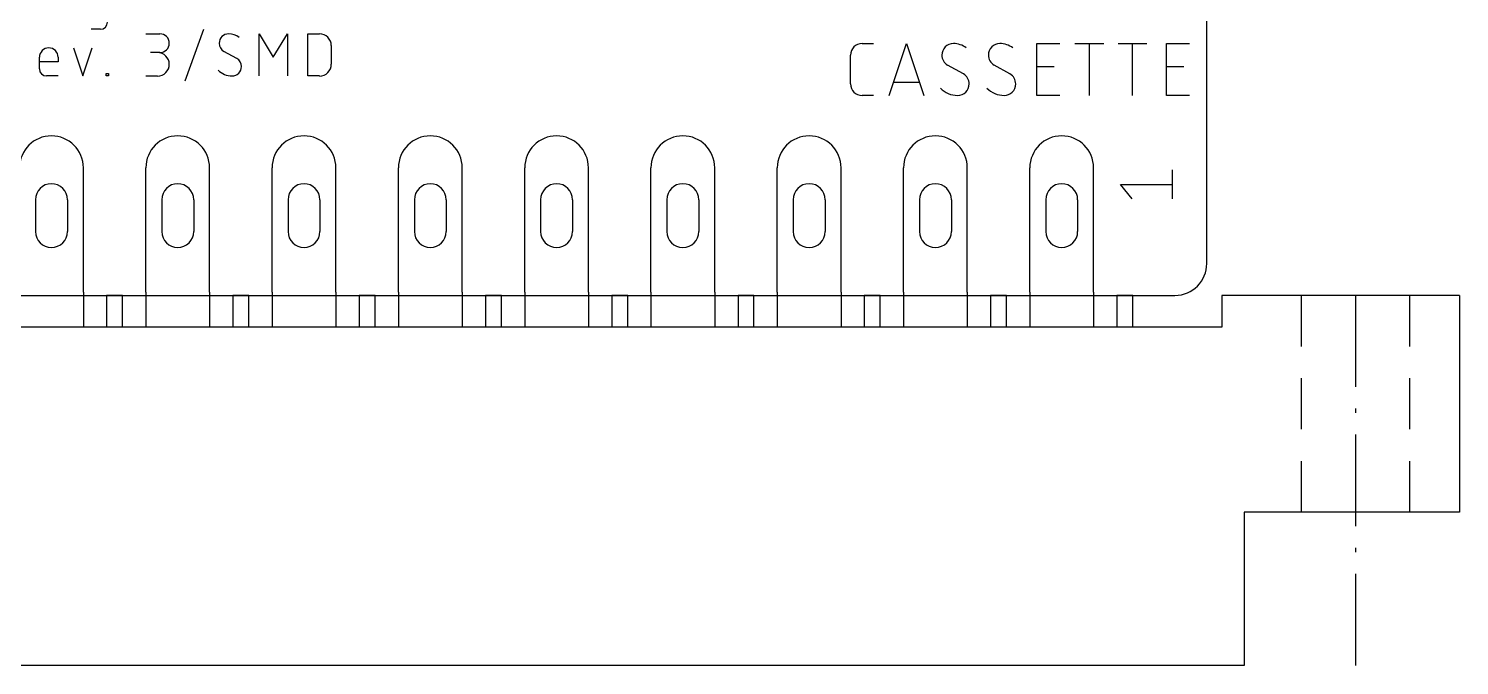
# Model space of a CAD drawing. Extents: x -7.6 to 60.9, y -11.6 to 79.9.
# Drawn here: x 16.05 to 60.92, y -11.6 to 8.36 of the extents above; entities that cross this region are included whole.
import ezdxf

# ---------------------------------------------------------------- set-up
doc = ezdxf.new("R2010")
doc.units = 0
for name, color, linetype in [('20', 30, 'CONTINUOUS'), ('21', 253, 'CONTINUOUS'), ('51', 253, 'CONTINUOUS')]:
    doc.layers.add(name, color=color, linetype=linetype)

msp = doc.modelspace()

# ---------------------------------------------------------------- linework, layer by layer
at = {"layer": '20'}
for p, q in [((53, 1), (53, 54)), ((1, 0), (52, 0))]:
    msp.add_line(p, q, dxfattribs=at)
msp.add_arc((52, 1), 1, 270, 0, dxfattribs=at)
at = {"layer": '21'}
for p, q in [((18.309, 8.3418), (18.0155, 8.3418)), ((19.7328, 8.1979), (20.1731, 8.1979)), ((20.9583, 6.7303), (21.5454, 8.3446)), ((23.2866, 6.8771), (23.2866, 8.1979)), ((23.2866, 8.1979), (23.7268, 7.4641)), ((23.7268, 7.4641), (24.1671, 8.1979)), ((24.1671, 8.1979), (24.1671, 6.8771)), ((24.8108, 6.8771), (24.8108, 8.1979)), ((24.8108, 8.1979), (25.1777, 8.1979)), ((17.4592, 7.7576), (17.7527, 6.8771)), ((17.7527, 6.8771), (18.0463, 7.7576)), ((22.5815, 7.4274), (22.1779, 7.6475)), ((25.5446, 7.831), (25.5446, 7.2439)), ((42.1887, 7.8931), (42.5499, 7.8931)), ((43.0437, 6.2675), (43.5856, 7.8931)), ((43.5856, 7.8931), (44.1274, 6.2675)), ((47.67, 6.2675), (47.67, 7.8931)), ((47.67, 7.8931), (48.3925, 7.8931)), ((48.8655, 7.8931), (49.7686, 7.8931)), ((49.317, 6.2675), (49.317, 7.8931)), ((50.2202, 7.8931), (51.1233, 7.8931)), ((50.6717, 6.2675), (50.6717, 7.8931)), ((51.7342, 6.2675), (51.7342, 7.8931)), ((51.7342, 7.8931), (52.4567, 7.8931)), ((16.3924, 7.0972), (16.3924, 7.4641)), ((16.9795, 7.3173), (16.3924, 7.3173)), ((16.9795, 7.4641), (16.9795, 7.3173)), ((20.1731, 7.6108), (19.8796, 7.6108)), ((41.8274, 6.6287), (41.8274, 7.5318)), ((45.3675, 6.9448), (44.8708, 7.2157)), ((46.8264, 6.9448), (46.3297, 7.2157)), ((16.9795, 6.8771), (16.6126, 6.8771)), ((18.4842, 6.8771), (18.4842, 6.9504)), ((18.4842, 6.9504), (18.5575, 6.9504)), ((18.5575, 6.8771), (18.4842, 6.8771)), ((18.5575, 6.9504), (18.5575, 6.8771)), ((19.7328, 6.8771), (20.0997, 6.8771)), ((25.1777, 6.8771), (24.8108, 6.8771)), ((47.67, 7.1706), (48.2119, 7.1706)), ((51.7342, 7.1706), (52.276, 7.1706)), ((43.992, 6.6739), (43.1792, 6.6739)), ((42.5499, 6.2675), (42.1887, 6.2675)), ((48.3925, 6.2675), (47.67, 6.2675)), ((52.4567, 6.2675), (51.7342, 6.2675)), ((51.9238, 3.0287), (51.9238, 3.9318)), ((50.6594, 3.0287), (50.2982, 3.4803)), ((50.2982, 3.4803), (51.9238, 3.4803)), ((17.77, 0.1), (17.77, -1)), ((19, 0), (18.5, 0)), ((18.5, 0), (18.5, -1)), ((19, -1), (19, 0)), ((19.73, 0.1), (19.73, -1)), ((21.73, 0.1), (21.73, -1)), ((22.96, 0), (22.46, 0)), ((22.46, 0), (22.46, -1)), ((22.96, -1), (22.96, 0)), ((23.69, 0.1), (23.69, -1)), ((25.69, 0.1), (25.69, -1)), ((26.92, 0), (26.42, 0)), ((26.42, 0), (26.42, -1)), ((26.92, -1), (26.92, 0)), ((27.65, 0.1), (27.65, -1)), ((29.65, 0.1), (29.65, -1)), ((30.88, 0), (30.38, 0)), ((30.38, 0), (30.38, -1)), ((30.88, -1), (30.88, 0)), ((31.61, 0.1), (31.61, -1)), ((33.61, 0.1), (33.61, -1)), ((34.84, 0), (34.34, 0)), ((34.34, 0), (34.34, -1)), ((34.84, -1), (34.84, 0)), ((35.57, 0.1), (35.57, -1)), ((37.57, 0.1), (37.57, -1)), ((38.8, 0), (38.3, 0)), ((38.3, 0), (38.3, -1)), ((38.8, -1), (38.8, 0)), ((39.53, 0.1), (39.53, -1)), ((41.53, 0.1), (41.53, -1)), ((42.76, 0), (42.26, 0)), ((42.26, 0), (42.26, -1)), ((42.76, -1), (42.76, 0)), ((43.49, 0.1), (43.49, -1)), ((45.49, 0.1), (45.49, -1)), ((46.72, 0), (46.22, 0)), ((46.22, 0), (46.22, -1)), ((46.72, -1), (46.72, 0)), ((47.45, 0.1), (47.45, -1)), ((49.45, 0.1), (49.45, -1)), ((50.68, 0), (50.18, 0)), ((50.18, 0), (50.18, -1)), ((50.68, -1), (50.68, 0)), ((55.97, 0), (53.47, 0)), ((53.47, 0), (53.47, -1)), ((57.67, 0), (55.97, 0)), ((55.97, -1.6), (55.97, 0)), ((59.37, 0), (57.67, 0)), ((57.67, -2.8667), (57.67, 0)), ((60.92, 0), (59.37, 0)), ((59.37, -1.6), (59.37, 0)), ((60.92, 0), (60.92, -6.8)), ((53.47, -1), (-0.13, -1)), ((55.97, -4.2), (55.97, -2.6)), ((59.37, -4.2), (59.37, -2.6)), ((57.67, -3.6853), (57.67, -3.548)), ((57.67, -7.2333), (57.67, -4.3667)), ((55.97, -6.8), (55.97, -5.2)), ((59.37, -6.8), (59.37, -5.2)), ((55.97, -6.8), (54.17, -6.8)), ((54.17, -6.8), (54.17, -11.6)), ((59.37, -6.8), (55.97, -6.8)), ((60.92, -6.8), (59.37, -6.8)), ((57.67, -8.052), (57.67, -7.9147)), ((57.67, -11.6), (57.67, -8.7333)), ((54.17, -11.6), (-0.83, -11.6))]:
    msp.add_line(p, q, dxfattribs=at)
for centre, radius, start, end in [((18.309, 8.5619), 0.2201, 270.0008, 0), ((20.1731, 7.9043), 0.2935, 270, 90), ((22.3246, 7.9043), 0.2935, 90, 180), ((22.3246, 7.6475), 0.5503, 53.1295, 90), ((25.1777, 7.831), 0.3669, 0, 90), ((16.6859, 7.4641), 0.2935, 0, 180), ((22.3292, 7.9043), 0.2981, 180, 239.4894), ((42.1887, 7.5318), 0.3612, 90.0005, 180), ((45.0514, 7.5318), 0.3612, 89.9995, 180), ((45.0514, 7.2157), 0.6773, 53.1301, 89.9995), ((46.5103, 7.5318), 0.3612, 89.9995, 180), ((46.5103, 7.2157), 0.6773, 53.1301, 89.9995), ((20.0997, 7.2439), 0.3669, 270, 90), ((22.4301, 7.1706), 0.2981, 359.9998, 59.4892), ((25.1777, 7.2439), 0.3669, 270, 0), ((45.0571, 7.5318), 0.3669, 179.9998, 239.49), ((46.516, 7.5318), 0.3669, 179.9998, 239.49), ((16.6126, 7.0972), 0.2201, 180, 270), ((22.4347, 7.4971), 0.62, 224.7598, 270.0005), ((22.4347, 7.1706), 0.2935, 270.0006, 0), ((45.1812, 6.6287), 0.3669, 0, 59.4898), ((46.6402, 6.6287), 0.3669, 0, 59.4898), ((42.1887, 6.6287), 0.3612, 180, 270), ((45.1869, 7.0306), 0.7631, 224.7608, 269.9999), ((45.1869, 6.6287), 0.3612, 270, 0), ((46.6458, 7.0306), 0.7631, 224.7608, 269.9999), ((46.6458, 6.6287), 0.3612, 270, 0)]:
    msp.add_arc(centre, radius, start, end, dxfattribs=at)
at = {"layer": '51'}
for p, q in [((17.77, 0.1), (17.77, 4)), ((19.73, 0.1), (19.73, 4)), ((21.73, 0.1), (21.73, 4)), ((23.69, 0.1), (23.69, 4)), ((25.69, 0.1), (25.69, 4)), ((27.65, 0.1), (27.65, 4)), ((29.65, 0.1), (29.65, 4)), ((31.61, 0.1), (31.61, 4)), ((33.61, 0.1), (33.61, 4)), ((35.57, 0.1), (35.57, 4)), ((37.57, 0.1), (37.57, 4)), ((39.53, 0.1), (39.53, 4)), ((41.53, 0.1), (41.53, 4)), ((43.49, 0.1), (43.49, 4)), ((45.49, 0.1), (45.49, 4)), ((47.45, 0.1), (47.45, 4)), ((49.45, 0.1), (49.45, 4)), ((16.27, 3), (16.27, 2)), ((17.27, 3), (17.27, 2)), ((20.23, 3), (20.23, 2)), ((21.23, 3), (21.23, 2)), ((24.19, 3), (24.19, 2)), ((25.19, 3), (25.19, 2)), ((28.15, 3), (28.15, 2)), ((29.15, 3), (29.15, 2)), ((32.11, 3), (32.11, 2)), ((33.11, 3), (33.11, 2)), ((36.07, 3), (36.07, 2)), ((37.07, 3), (37.07, 2)), ((40.03, 3), (40.03, 2)), ((41.03, 3), (41.03, 2)), ((43.99, 3), (43.99, 2)), ((44.99, 3), (44.99, 2)), ((47.95, 3), (47.95, 2)), ((48.95, 3), (48.95, 2))]:
    msp.add_line(p, q, dxfattribs=at)
for centre, radius, start, end in [((16.77, 4), 1, 0, 180), ((20.73, 4), 1, 0, 180), ((24.69, 4), 1, 0, 180), ((28.65, 4), 1, 0, 180), ((32.61, 4), 1, 0, 180), ((36.57, 4), 1, 0, 180), ((40.53, 4), 1, 0, 180), ((44.49, 4), 1, 0, 180), ((48.45, 4), 1, 0, 180), ((16.77, 3), 0.5, 0, 180), ((20.73, 3), 0.5, 0, 180), ((24.69, 3), 0.5, 0, 180), ((28.65, 3), 0.5, 0, 180), ((32.61, 3), 0.5, 0, 180), ((36.57, 3), 0.5, 0, 180), ((40.53, 3), 0.5, 0, 180), ((44.49, 3), 0.5, 0, 180), ((48.45, 3), 0.5, 0, 180), ((16.77, 2), 0.5, 180, 0), ((20.73, 2), 0.5, 180, 0), ((24.69, 2), 0.5, 180, 0), ((28.65, 2), 0.5, 180, 0), ((32.61, 2), 0.5, 180, 0), ((36.57, 2), 0.5, 180, 0), ((40.53, 2), 0.5, 180, 0), ((44.49, 2), 0.5, 180, 0), ((48.45, 2), 0.5, 180, 0)]:
    msp.add_arc(centre, radius, start, end, dxfattribs=at)

doc.saveas('drawing.dxf')
